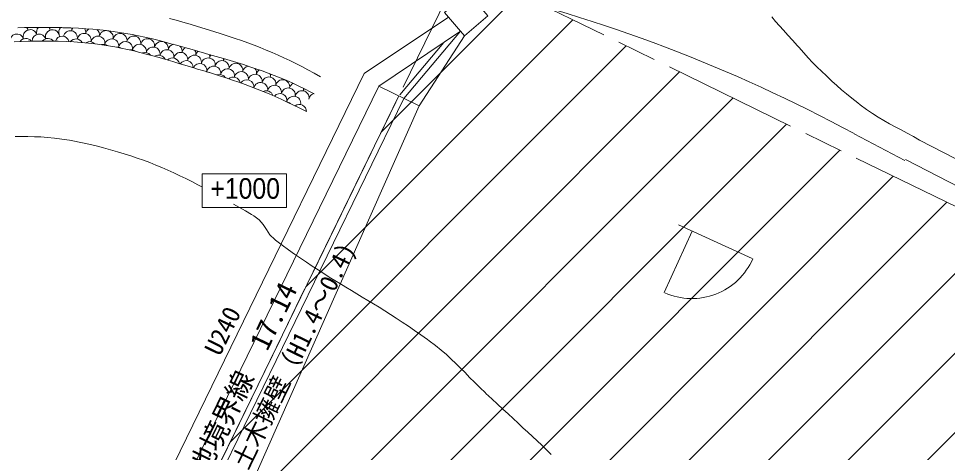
# Model space of a CAD drawing. Units: millimetres at full size, sheet at 1:200; details may follow other scales. Extents: x -40000 to 40000, y -27700 to 27700.
# Drawn here: x -12309 to 4220, y 6829 to 14545 of the extents above; entities that cross this region are included whole.
import ezdxf
from ezdxf.enums import TextEntityAlignment as Align

# ---------------------------------------------------------------- set-up
doc = ezdxf.new("R2010")
doc.units = ezdxf.units.MM
doc.header["$LTSCALE"] = 200
doc.linetypes.add('CHAIN', pattern=[18.5, 12, -1.5, 3.5, -1.5])
for name, color, linetype, lineweight in [('0-0_通り芯', 33, 'Continuous', 18), ('0-3_外構１', 134, 'Continuous', 9), ('0-5_計画レベル', 134, 'Continuous', 9), ('1-0_ shitaji', 1, 'Continuous', 18), ('C-0_Layer192', 8, 'Continuous', 18), ('C-C_寸法', 5, 'Continuous', 13), ('C-D_文字', 1, 'Continuous', 18)]:
    doc.layers.add(name, color=color, linetype=linetype, lineweight=lineweight)
doc.styles.add('HGｺﾞｼｯｸM', font='')
doc.styles.add('ＭＳ ゴシック', font='')
doc.styles.get('HGｺﾞｼｯｸM').set_extended_font_data('HGｺﾞｼｯｸM')
doc.styles.get('ＭＳ ゴシック').set_extended_font_data('MS Gothic')

# ---------------------------------------------------------------- blocks, each defined once
blk = doc.blocks.new('A$C66983F1F')
at = {"layer": '1-0_ shitaji'}
for p, q in [((-0.004764, 0.001273), (0.000031, 0.001491)), ((-0.003872, 0.001313), (-0.00369, -0.002682))]:
    blk.add_line(p, q, dxfattribs=at)
blk.add_arc((-0.00387, 0.001261), 0.003948, 273.195, 3.3693, dxfattribs=at)

msp = doc.modelspace()

# ---------------------------------------------------------------- linework, layer by layer
at = {"layer": '0-0_通り芯'}
for p, q in [((-5451.3, 13125.6), (-4443.3, 14319.5)), ((-5181.7, 12994.1), (-4373.2, 14238.1)), ((-5527.7, 13190.1), (-4743.9, 14118.5)), ((-5541.2, 13169.5), (-9684.1, 4676.2)), ((3463.5, 12023.4), (2557.7, 12498.3))]:
    msp.add_line(p, q, dxfattribs=at)
msp.add_lwpolyline([(-4315.1, 15013.7), (-4732, 14654.9), (-4373.2, 14238.1), (-3956.4, 14596.8)], close=True, dxfattribs=at)
for points in [[(-4660.2, 14571.5), (-6158.3, 13569.6), (-10680.5, 4298.7)], [(-4443.3, 14319.5), (-5900.7, 13344.9), (-10230.1, 4469.4)], [(-5900.7, 13344.9), (-5181.7, 12994.1), (-8712.7, 5030.9)], [(-5451.3, 13125.6), (-9547.6, 4727.9), (-8712.7, 5030.9)], [(3471.9, 12037.9), (21637.3, 2686.3), (27295.2, 499.8), (35544.3, -1243.4), (38584.9, -1455.6)]]:
    msp.add_lwpolyline(points, dxfattribs=at)
msp.add_arc((-10590.3, -11759.2), 27591.7, 61.54146, 76.8868, dxfattribs=at)
at = {"layer": '0-3_外構１'}
for points in [[(-12368.6, 12449.1), (-12255.6, 12448.6), (-12142.4, 12447.4), (-12028, 12444.8), (-11911.6, 12439.8), (-11792, 12431.8), (-11668.3, 12419.9), (-11539.6, 12403.4), (-11404.8, 12381.4), (-11342.7, 12369.7), (-11199.7, 12340.6), (-11061.4, 12310.4)], [(-11061.4, 12310.4), (-10927.4, 12279.1), (-10797.5, 12246.6), (-10671.3, 12212.9), (-10548.5, 12177.9), (-10428.8, 12141.7), (-10311.9, 12104.1), (-10197.4, 12065.1), (-10085.1, 12024.7), (-9974.6, 11982.8), (-9865.5, 11939.4), (-9757.7, 11894.5), (-9650.6, 11848), (-9544.2, 11799.8), (-9437.9, 11750), (-9331.5, 11698.4), (-9224.7, 11645.1), (-9117.1, 11590), (-9034.6, 11546.8)], [(-8486.6, 11246.3), (-8380.8, 11186.6), (-8272.6, 11125.2), (-8161.8, 11062.1), (-8122.9, 11040), (-8026.4, 10966.8), (-7957.1, 10882.1), (-7898.9, 10791.6), (-7835.8, 10700.5), (-7751.7, 10614.4), (-7735.4, 10601.6), (-7620.6, 10516), (-7508.5, 10434.4), (-7398.9, 10356.5), (-7291.5, 10281.9), (-7186.1, 10210.4), (-7082.4, 10141.7), (-6980.4, 10075.3), (-6879.6, 10011), (-6780, 9948.4), (-6681.2, 9887.3), (-6583, 9827.3), (-6485.3, 9768), (-6387.8, 9709.3), (-6290.3, 9650.6), (-6192.5, 9591.7), (-6094.2, 9532.4), (-5995.2, 9472.2), (-5895.2, 9410.8), (-5794.1, 9347.9), (-5691.6, 9283.3), (-5587.5, 9216.4), (-5481.5, 9147.2), (-5373.5, 9075.1), (-5263.2, 9000), (-5150.3, 8921.4), (-5034.7, 8839), (-5002.4, 8815.7), (-4890.5, 8731.7), (-4788.9, 8650)], [(-4788.9, 8650), (-4695.6, 8569.9), (-4608.6, 8490.4), (-4525.7, 8410.9), (-4445.1, 8330.6), (-4364.5, 8248.6), (-4282.1, 8164.3), (-4195.7, 8076.8), (-4103.4, 7985.3), (-4003.1, 7889.1), (-3991.7, 7878.5), (-3887.3, 7780.8), (-3787.2, 7687.7), (-3690.9, 7598.6), (-3598, 7512.8), (-3508, 7429.8), (-3420.3, 7348.9), (-3334.4, 7269.5), (-3249.9, 7191.2), (-3166.2, 7113.2), (-3082.8, 7035), (-2999.2, 6956), (-2915, 6875.5), (-2829.6, 6793.1)]]:
    msp.add_lwpolyline(points, dxfattribs=at)
at = {"layer": '0-5_計画レベル'}
msp.add_line((3722.4, 12385.1), (8009.2, 10165.3), dxfattribs=at)
for points in [[(-9626.5, 14547.3), (-9506.6, 14514.8), (-9383.6, 14480.2), (-9256.8, 14443.5), (-9125.8, 14404.8), (-8989.9, 14363.9), (-8971.6, 14358.4), (-8835.2, 14316.5), (-8704.4, 14275.2)], [(1092.5, 14575.6), (1161.2, 14496.2), (1230.3, 14417.3), (1302, 14336.6), (1378.3, 14251.6), (1461.3, 14160.3), (1553.1, 14060.3), (1574.4, 14037.2), (1664.8, 13937.6), (1743.9, 13849.2), (1821.5, 13764.5), (1907.2, 13676.4), (1970.4, 13615.1), (2071.2, 13520.2), (2163.5, 13434.8), (2251, 13355.9), (2337.2, 13280.5), (2425.8, 13205.7), (2520.3, 13128.5), (2624.5, 13046.1), (2669.4, 13011.1), (2781, 12927.9), (2887.1, 12854.8), (2989.3, 12789.8), (3089.4, 12730.5), (3189, 12674.9), (3289.8, 12620.8), (3393.5, 12566), (3501.7, 12508.3), (3616.2, 12445.6), (3722.4, 12385.1)], [(-12324.1, 14380.6), (-12203.1, 14384.6), (-12079, 14387.1), (-11951.4, 14388.1), (-11819.6, 14387.9), (-11683.2, 14386.4), (-11541.6, 14383.8), (-11522.6, 14383.4), (-11380.3, 14379.3), (-11243.8, 14373.3), (-11112.4, 14365.6), (-10985.5, 14356), (-10862.6, 14344.6), (-10743, 14331.4), (-10626.1, 14316.4), (-10511.4, 14299.6), (-10398.2, 14280.9), (-10285.9, 14260.4), (-10173.9, 14238.1)], [(-10173.9, 14238.1), (-10061.7, 14214), (-9948.6, 14188), (-9834, 14160.2), (-9717.3, 14130.5), (-9597.9, 14099), (-9475.3, 14065.7), (-9348.7, 14030.5), (-9217.7, 13993.5), (-9081.6, 13954.7), (-9059.6, 13948.4), (-8922.7, 13909.1), (-8791.1, 13871.1), (-8664.4, 13834.1), (-8542, 13797.8), (-8423.4, 13761.9), (-8308.1, 13726), (-8195.7, 13689.7), (-8085.4, 13652.9), (-7976.9, 13615), (-7869.6, 13575.9), (-7763.1, 13535.1), (-7656.7, 13492.4), (-7549.9, 13447.4), (-7442.4, 13399.8), (-7333.4, 13349.2), (-7222.5, 13295.4), (-7109.3, 13237.9), (-7050.1, 13206.7)], [(-8704.4, 14275.2), (-8578.7, 14234.4), (-8457.5, 14193.7), (-8340.4, 14153), (-8226.7, 14112), (-8116, 14070.4), (-8007.6, 14028.2), (-7901, 13984.9), (-7795.7, 13940.3), (-7691.2, 13894.3), (-7586.8, 13846.7), (-7482.1, 13797), (-7376.4, 13745.2), (-7269.3, 13691), (-7160.2, 13634.2), (-7048.6, 13574.5), (-6933.8, 13511.7)], [(-11603.6, 14141.4), (-11745.7, 14144.5), (-11882.2, 14145.9), (-12013.8, 14145.5), (-12141.1, 14143.3), (-12264.5, 14139.3), (-12384.8, 14133.2)], [(-7187.6, 12889.8), (-7304.4, 12950.2), (-7418, 13007.1), (-7528.8, 13060.8), (-7637.4, 13111.7), (-7744.6, 13159.9), (-7850.8, 13205.9), (-7956.6, 13249.9), (-8062.7, 13292.2), (-8169.5, 13333.1), (-8277.8, 13373), (-8388, 13412.1), (-8500.9, 13450.8), (-8616.8, 13489.3), (-8736.6, 13528), (-8860.6, 13567.2), (-8989.6, 13607.1), (-9124.1, 13648), (-9171.6, 13662.4), (-9307.8, 13703.5), (-9438.8, 13743), (-9565.1, 13780.8), (-9687.4, 13817), (-9806.4, 13851.4), (-9922.6, 13884.1), (-10036.6, 13915), (-10149.1, 13944.1), (-10260.7, 13971.4), (-10371.9, 13996.8), (-10483.5, 14020.4), (-10596, 14041.9), (-10710, 14061.6), (-10826.1, 14079.2), (-10945, 14094.8), (-11067.3, 14108.4), (-11193.6, 14119.8), (-11324.5, 14129.2), (-11460.7, 14136.4), (-11602.6, 14141.4), (-11603.6, 14141.4)]]:
    msp.add_lwpolyline(points, dxfattribs=at)
for centre, radius, start, end in [((-12260, 14302.5), 125, 18.42905, 42.0489), ((-12022.8, 14381.5), 126.2, 178.01664, 198.42905), ((-11864.7, 14302.4), 125.5, 136.92336, 198.42905), ((-11864.7, 14302.4), 125, 18.42905, 43.39442), ((-11627.5, 14381.5), 126, 177.3425, 198.42905), ((-11469.4, 14302.4), 126.1, 139.47832, 198.42905), ((-12339.1, 14144.4), 125, 18.42905, 187.48349), ((-12101.9, 14223.4), 125, 18.42905, 198.42905), ((-11943.8, 14144.3), 125, 18.42905, 179.76023), ((-11706.6, 14223.4), 125, 0.26446, 198.42905), ((-11533.9, 14106), 126, 12.84665, 163.59162), ((-11632.4, 14252.8), 125, 348.85662, 349.32008), ((-11387.1, 14204.5), 125, 348.85662, 168.85662), ((-11240.3, 14303), 126.1, 143.59694, 168.85662), ((-11485.6, 14351.3), 125, 348.85662, 12.76689), ((-11141.9, 14156.2), 125, 348.85662, 168.85662), ((-11240.3, 14303), 125, 348.85662, 31.14862), ((-10995.1, 14254.7), 124, 120.33927, 168.85662), ((-10896.6, 14107.9), 125, 348.85693, 168.85631), ((-10995.1, 14254.7), 125, 348.85662, 50.19908), ((-10749.8, 14206.4), 125, 348.85693, 168.85631), ((-10603, 14304.8), 126.2, 168.73797, 168.85662), ((-10848.3, 14353.2), 125, 348.85662, 348.97747), ((-10504.5, 14158), 125, 348.85642, 168.85681), ((-10357.7, 14256.5), 126.2, 162.57714, 168.85662), ((-10603, 14304.8), 125, 348.85662, 355.22702), ((-10259.2, 14109.7), 125, 348.85693, 168.85631), ((-10112.4, 14208.2), 126.1, 160.73775, 168.85662), ((-10357.7, 14256.5), 125, 348.85662, 356.9856), ((-12181, 14065.3), 126.1, 38.96029, 143.72908), ((-11785.7, 14065.2), 126.1, 38.29518, 139.41593), ((-11288.7, 14057.7), 126.1, 28.8615, 142.65889), ((-11043.4, 14009.4), 126.2, 43.08076, 123.51808), ((-10798.1, 13961.1), 126.2, 54.62106, 106.06125), ((-10651.3, 14059.6), 125, 348.85662, 168.85662), ((-10406, 14011.2), 125, 348.85642, 168.85681), ((-10160.7, 13962.9), 125, 348.85693, 168.85631), ((-10013.9, 14061.4), 125, 348.85693, 168.85631), ((-9867.1, 14159.9), 126.2, 162.83014, 168.85662), ((-10112.4, 14208.2), 125, 348.85662, 355.02464), ((-9768.6, 14013.1), 125, 348.85634, 168.85689), ((-9621.8, 14111.6), 126, 168.03354, 168.85662), ((-9867.1, 14159.9), 125, 348.85662, 349.701), ((-9523.3, 13964.8), 126.2, 104.03215, 168.85662), ((-9523.3, 13964.8), 125, 348.85662, 46.35973), ((-10552.8, 13912.7), 126.2, 59.42639, 95.14541), ((-10307.5, 13864.4), 126.2, 52.15011, 99.39684), ((-10062.2, 13816.1), 126.2, 38.97949, 109.93926), ((-9915.4, 13914.6), 125, 348.85662, 168.85662), ((-9816.9, 13767.8), 126.1, 25.17103, 121.9208), ((-9670.1, 13866.3), 125, 348.85693, 168.85631), ((-9424.8, 13818), 125, 348.85693, 168.85631), ((-9278, 13916.5), 126.2, 118.35199, 168.85662), ((-9179.6, 13769.7), 125, 348.85662, 168.85662), ((-9278, 13916.5), 125, 348.85662, 30.53441), ((-9032.8, 13868.1), 125, 130.10969, 168.85662), ((-9032.8, 13868.1), 125, 348.85662, 17.93584), ((-8787.5, 13819.8), 125, 141.14856, 168.85662), ((-9571.6, 13719.5), 126.1, 12.07281, 134.20872), ((-9326.4, 13671.2), 126.2, 359.91212, 146.18857), ((-9081.1, 13622.9), 125, 348.85662, 157.80221), ((-8934.3, 13721.3), 125, 348.85662, 168.85662), ((-8689, 13673), 125, 348.85686, 168.85638), ((-8787.5, 13819.8), 125, 348.85662, 6.43699), ((-8542.2, 13771.5), 125, 151.87929, 168.85662), ((-8443.7, 13624.7), 125, 348.85693, 168.85631), ((-8296.9, 13723.2), 126.2, 162.99917, 168.85662), ((-8542.2, 13771.5), 125, 348.85662, 354.87692), ((-8982.6, 13476), 126.2, 60.23029, 80.8516), ((-8835.8, 13574.5), 125, 348.85693, 168.85631), ((-8737.3, 13427.7), 126.2, 31.43957, 111.70763), ((-8590.5, 13526.2), 125, 348.85642, 168.85681), ((-8345.2, 13477.9), 125, 348.85693, 168.85631), ((-8198.4, 13576.4), 126.2, 102.56754, 168.85662), ((-8099.9, 13429.6), 125, 348.85693, 168.85631), ((-8198.4, 13576.4), 125, 348.85662, 42.04069), ((-7953.1, 13528.1), 126.1, 124.57689, 168.85662), ((-7953.1, 13528.1), 125, 348.85662, 16.12854), ((-8492, 13379.4), 126.2, 11.84147, 129.88388), ((-8246.7, 13331.1), 126.1, 352.66029, 146.78296), ((-8001.4, 13282.8), 125, 348.85662, 165.03514), ((-7854.6, 13381.3), 125, 348.85662, 168.85662), ((-7707.8, 13479.8), 126.1, 144.26877, 168.85662), ((-7609.4, 13333), 125, 348.85693, 168.85631), ((-7462.5, 13431.4), 126.2, 165.81049, 168.85662), ((-7707.8, 13479.8), 125, 348.85662, 351.9812), ((-7364.1, 13284.6), 126.1, 120.52164, 168.85662), ((-7903, 13136), 126.1, 19.00808, 114.3383), ((-7756.2, 13234.5), 125, 348.85662, 168.85662), ((-7510.9, 13186.2), 125, 348.85693, 168.85631), ((-7265.6, 13137.8), 125, 348.85662, 168.85662), ((-7118.8, 13236.3), 126.1, 150.52976, 168.85662), ((-7364.1, 13284.6), 125, 348.85662, 9.45888), ((-7657.7, 13087.7), 125, 348.85662, 141.70487), ((-7412.4, 13039.4), 125, 348.85662, 168.85662), ((-7559.2, 12940.9), 126.2, 48.33437, 78.85662), ((-7020.3, 13089.5), 126.2, 106.71032, 168.85662), ((-7313.9, 12892.5), 126.1, 358.81824, 126.49557)]:
    msp.add_arc(centre, radius, start, end, dxfattribs=at)
at = {"layer": 'C-0_Layer192', "color": 1, "linetype": 'CHAIN'}
for p, q in [((-4412.7, 15483), (-11927, 78.2)), ((18056.6, 4522.7), (-4412.7, 15483))]:
    msp.add_line(p, q, dxfattribs=at)
at = {"layer": 'C-0_Layer192'}
for p, q in [((-5851.7, 12533.1), (-3397.2, 14987.6)), ((-7198.4, 9772.1), (-2446.6, 14523.9)), ((-8545.2, 7011.1), (-1496.1, 14060.3)), ((-9892, 4250.1), (-545.5, 13596.6)), ((-11238.8, 1489.1), (405, 13132.9)), ((-11389.7, -76), (1355.6, 12669.3)), ((-10329.4, -429.9), (2306.1, 12205.6)), ((-9288.6, -803.3), (3256.7, 11741.9)), ((-8286.5, -1215.4), (4207.2, 11278.3)), ((-7301.6, -1644.8), (5157.8, 10814.6)), ((-6316.7, -2074.1), (6108.3, 10350.9)), ((-5331.9, -2503.4), (7058.8, 9887.3))]:
    msp.add_line(p, q, dxfattribs=at)
at = {"layer": 'C-D_文字'}
msp.add_lwpolyline([(-7539.4, 11786.3), (-9039.4, 11786.3), (-9039.4, 11186.3), (-7539.4, 11186.3)], close=True, dxfattribs=at)

# ---------------------------------------------------------------- block references
at = {"layer": '0-0_通り芯', "xscale": 300000, "yscale": 300000, "rotation": 332.828}
msp.add_blockref('A$C66983F1F', (532.1, 9883.1), dxfattribs=at)

# ---------------------------------------------------------------- texts
at = {"layer": '0-0_通り芯', "color": 1, "style": 'ＭＳ ゴシック'}
for s, p in [('土木擁壁（H1.4～0.4)', (-8146.1, 6460.6)), ('U240', (-8638.6, 8484.8))]:
    msp.add_text(s, height=322.6, rotation=63.997, dxfattribs=at).set_placement(p, align=Align.BOTTOM_LEFT)
at = {"layer": '0-3_外構１', "color": 7, "style": 'ＭＳ ゴシック'}
msp.add_text('39', height=2.03, rotation=331.53, dxfattribs=at).set_placement((-9020.6, 11564.2), align=Align.BOTTOM_LEFT)
at = {"layer": 'C-C_寸法', "color": 1, "style": 'ＭＳ ゴシック'}
msp.add_text('隣地境界線\u300017.14', height=366.6, rotation=63.997, dxfattribs=at).set_placement((-9101.5, 5870.7), align=Align.BOTTOM_LEFT)
at = {"layer": 'C-D_文字', "style": 'HGｺﾞｼｯｸM', "width": 0.9}
msp.add_text('+1000', height=366.6, dxfattribs=at).set_placement((-8896.7, 11230.5), align=Align.BOTTOM_LEFT)

doc.saveas('drawing.dxf')
